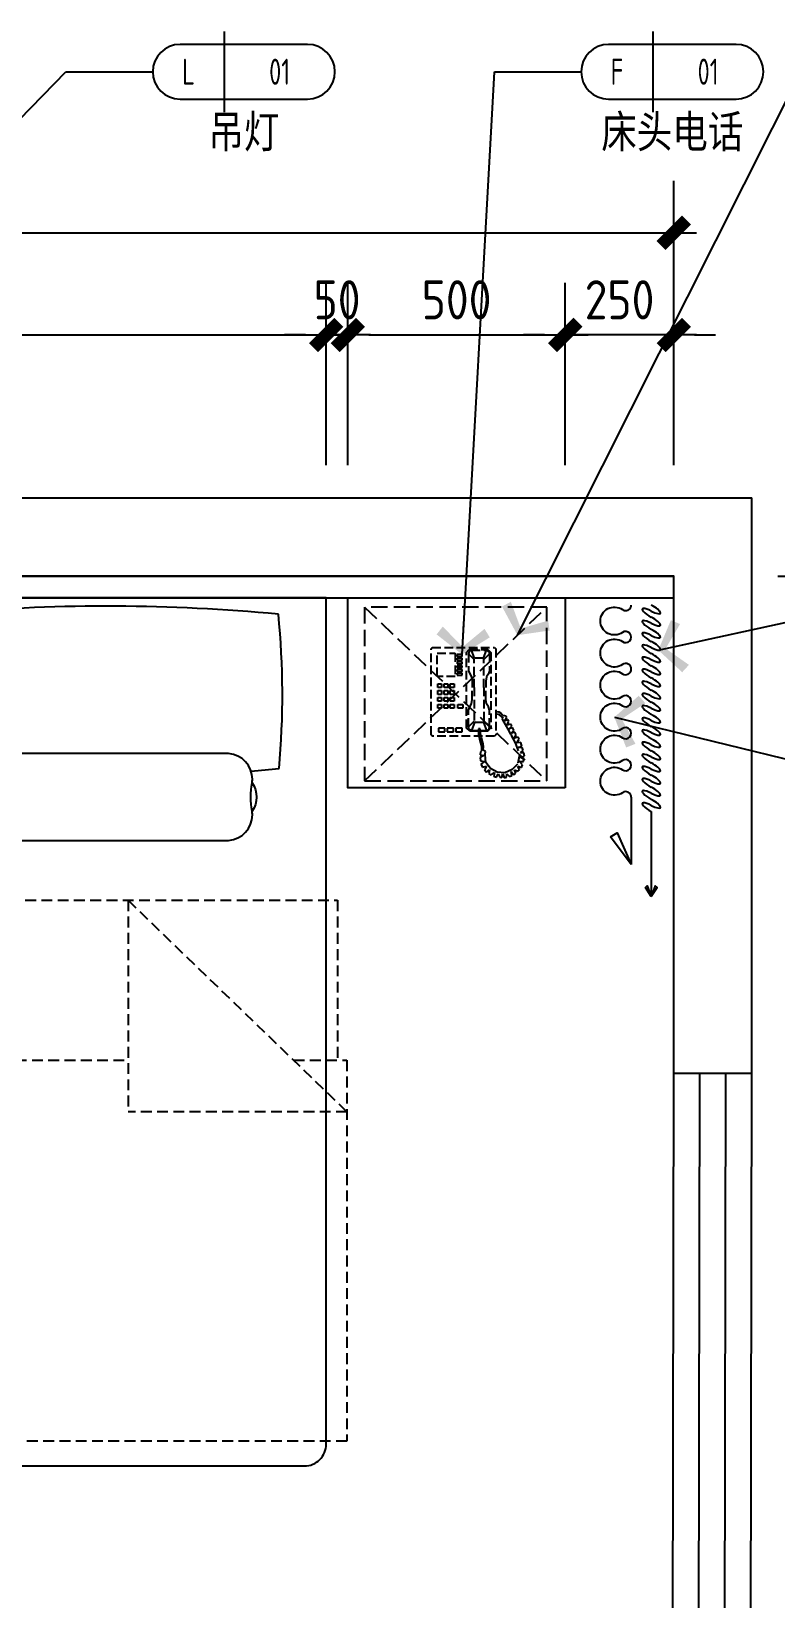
# Model space of a CAD drawing. Extents: x 220391 to 385981, y 332279 to 483868.
# Drawn here: x 251821 to 253536, y 455502 to 459113 of the extents above; entities that cross this region are included whole.
import ezdxf
from ezdxf.enums import TextEntityAlignment as Align

# ---------------------------------------------------------------- set-up
doc = ezdxf.new("R2010")
doc.units = 0
doc.header["$MEASUREMENT"] = 0
for name, pattern in [('ACAD_ISO03W100', [30, 12, -18]), ('DOM-虚线', [0.35, 0.25, -0.1]), ('HIDDEN', [0.375, 0.25, -0.125, 0, 0])]:
    doc.linetypes.add(name, pattern=pattern)
for name, color, linetype in [('0-索引文字', 50, 'Continuous'), ('2主物线', 197, 'Continuous'), ('F-活动家私(0.25)-DOM', 51, 'Continuous'), ('F-窗帘(0.12)-DOM', 120, 'Continuous'), ('墙体', 4, 'Continuous'), ('墙壁', 160, 'Continuous')]:
    doc.layers.add(name, color=color, linetype=linetype)
doc.styles.add('DOM-romans.shx', font='dim.shx')
doc.styles.add('st', font='', dxfattribs={"width": 0.7})
doc.styles.add('家具平面底图$0$st', font='')
doc.styles.get('st').set_extended_font_data('SimSun')
doc.styles.get('家具平面底图$0$st').set_extended_font_data('YouYuan')
doc.dimstyles.new('DOM_DIM_1 80', dxfattribs={"dimscale": 60, "dimtxt": 1.5, "dimasz": 0.8, "dimexe": 2, "dimexo": 1.5, "dimgap": 0.6, "dimtad": 1, "dimdec": 0, "dimrnd": 5, "dimzin": 12, "dimdsep": 46, "dimtxsty": 'DOM-romans.shx', "dimblk": 'DOM_Dimension_Tick', "dimcen": 0.125, "dimclrd": 44, "dimclre": 44, "dimclrt": 50, "dimadec": 0, "dimazin": 0, "dimtfac": 1, "dimtdec": 0, "dimtix": 1, "dimtmove": 2, "dimatfit": 3, "dimldrblk": 'DOM_Leader_Arrow', "dimfxl": 0, "dimtvp": 1, "dimtolj": 1, "dimtzin": 0, "dimarcsym": 0})

# ---------------------------------------------------------------- blocks, each defined once
blk = doc.blocks.new('eahrhrhh')
at = {"color": 1}
blk.add_wipeout([(-900, 0), (900, 0), (900, -696.9), (926.1, -696.9), (926.1, -1065.3), (947.8, -1065.3), (947.8, -1942.7), (900, -1942.7), (900, -1950), (898.6, -1961.8), (893.2, -1975.1), (885.4, -1985.4), (874.4, -1993.6), (861.8, -1998.6), (850, -2000), (837.3, -2000), (-850, -2000), (-866.5, -1997.2), (-878.4, -1991.2), (-885.4, -1985.4), (-893.5, -1974.6), (-897.6, -1965.4), (-899.5, -1956.8), (-900, -1950)], dxfattribs=at)
at = {"color": 8, "linetype": 'HIDDEN', "ltscale": 100}
for p in [(443.2, -696.9), (947.8, -1184)]:
    blk.add_line(p, (443.2, -1184), dxfattribs=at)
blk.add_lwpolyline([(-900, 0), (-900, -1950, 0.414214), (-850, -2000), (850, -2000, 0.414214), (900, -1950), (900, 0)], format="xyb", close=True)
at = {"color": 8}
for points in [[(-144.6, -559), (-665.9, -559, -0.392708), (-720.9, -499.8, -0.035252), (-720.3, -491.5, 0.092308), (-720.3, -426.5, -0.035252), (-720.9, -418.1, -0.392708), (-665.9, -359), (-144.6, -359, -0.392708), (-89.7, -418.1, -0.035252), (-90.3, -426.5, 0.092308), (-90.3, -491.5, -0.035252), (-89.7, -499.8, -0.392708), (-144.6, -559, 27.022466)], [(153.7, -559), (675, -559, 0.392708), (729.9, -499.8, 0.035252), (729.3, -491.5, -0.092308), (729.3, -426.5, 0.035252), (729.9, -418.1, 0.392708), (675, -359), (153.7, -359, 0.392708), (98.8, -418.1, 0.035252), (99.3, -426.5, -0.092308), (99.3, -491.5, 0.035252), (98.8, -499.8, 0.392708), (153.7, -559, -27.022466)], [(-720.3, -426.5, 0.307692), (-720.3, -491.5, -1.888889)], [(-90.3, -426.5, -0.307692), (-90.3, -491.5, 1.888889)], [(99.3, -426.5, 0.307692), (99.3, -491.5, -1.888889)], [(729.3, -426.5, -0.307692), (729.3, -491.5, 1.888889)]]:
    blk.add_lwpolyline(points, format="xyb", dxfattribs=at)
at = {"color": 8, "linetype": 'HIDDEN', "ltscale": 100}
for points in [[(-918.8, -1065.3), (-918.8, -696.9), (926.1, -696.9), (926.1, -1065.3)], [(443.2, -696.9), (947.8, -1184)], [(824.8, -1065.3), (947.8, -1065.3), (947.8, -1942.7), (-940.5, -1942.7), (-940.5, -1065.3), (443.2, -1065.3)]]:
    blk.add_lwpolyline(points, dxfattribs=at)
at = {"color": 8}
for centre, radius, start, end in [((-384.8, -4244.7), 4225.5, 85.1983, 95.3771), ((-1934.1, -229), 1912.9, 354.724, 5.851), ((1943.1, -229), 1912.9, 174.149, 185.276), ((393.9, -4244.7), 4225.5, 84.6229, 94.8017), ((1123, -224.7), 1912.9, 174.391, 185.0469), ((-1113.9, -224.7), 1912.9, 354.9531, 5.609), ((-368.5, 3293.2), 3709.4, 263.5905, 264.5939), ((377.5, 3293.2), 3709.4, 275.4061, 276.4095), ((-318.5, 3293.2), 3709.4, 273.5253, 274.4716), ((327.5, 3293.2), 3709.4, 265.5284, 266.4747)]:
    blk.add_arc(centre, radius, start, end, dxfattribs=at)
at = {"layer": 'F-活动家私(0.25)-DOM', "color": 8, "style": '家具平面底图$0$st', "width": 0.8}
blk.add_text('1800*2000', height=100, rotation=270, dxfattribs=at).set_placement((-782.2, -1507.5), align=Align.MIDDLE_CENTER)
blk = doc.blocks.new('A$C3f9b4c59')
at = {"layer": 'F-活动家私(0.25)-DOM'}
blk.add_blockref('eahrhrhh', (0, 0), dxfattribs=at)
blk = doc.blocks.new('GFAGA')
at = {"layer": 'F-活动家私(0.25)-DOM', "color": 1, "linetype": 'DOM-虚线', "ltscale": 150}
for p, q in [((-420, 0), (0, 400)), ((-420, 400), (0, 0))]:
    blk.add_line(p, q, dxfattribs=at)
blk.add_lwpolyline([(-420, 0), (0, 0), (0, 400), (-420, 400)], close=True, dxfattribs=at)
blk = doc.blocks.new('DOM_Dimension_Tick')
at = {"color": 0, "linetype": 'ByBlock'}
for p, q in [((-1.091, 0), (0, 0)), ((0, 0), (1.091, 0))]:
    blk.add_line(p, q, dxfattribs=at)
at = {"color": 0, "linetype": 'Continuous', "const_width": 0.608}
blk.add_lwpolyline([(-0.61, -0.61), (0.61, 0.61)], dxfattribs=at)
blk = doc.blocks.new('*D754')
at = {"color": 44, "lineweight": -2, "transparency": 16777216}
for p, q in [((250700.4, 458113.2), (250700.4, 458533.2)), ((252500.4, 458113.2), (252500.4, 458533.2)), ((250748.4, 458413.2), (252452.4, 458413.2))]:
    blk.add_line(p, q, dxfattribs=at)
at = {"layer": 'Defpoints', "color": 0, "transparency": 16777216}
for p in [(252500.4, 458413.2), (250700.4, 457618.9, 0), (252500.4, 457232.8, 0)]:
    blk.add_point(p, dxfattribs=at)
at = {"color": 44, "lineweight": -2, "transparency": 16777216, "xscale": 48, "yscale": 48, "zscale": 48, "rotation": 180}
blk.add_blockref('DOM_Dimension_Tick', (250700.4, 458413.2), dxfattribs=at)
at = {"color": 44, "lineweight": -2, "transparency": 16777216, "xscale": 48, "yscale": 48, "zscale": 48}
blk.add_blockref('DOM_Dimension_Tick', (252500.4, 458413.2), dxfattribs=at)
at = {"color": 50, "transparency": 16777216, "insert": (251600.4, 458494.2), "char_height": 90, "attachment_point": 5, "style": 'DOM-romans.shx'}
blk.add_mtext('\\A1;1800', dxfattribs=at)
blk = doc.blocks.new('DOM_Leader_Arrow')
at = {"color": 0, "linetype": 'ByBlock'}
blk.add_line((0, 0), (-1.5, 0), dxfattribs=at)
for points in [[(-1.288, 1.003), (-0.895, 1.278), (-0.36, 0), (0, 0)], [(-1.288, -1.003), (-0.895, -1.278), (-0.36, 0), (0, 0)]]:
    blk.add_solid(points, dxfattribs=at)
blk = doc.blocks.new('*D755')
at = {"color": 44, "lineweight": -2, "transparency": 16777216}
for p, q in [((252550.4, 458113.2), (252550.4, 458533.2)), ((253051.5, 458113.2), (253051.5, 458533.2)), ((252598.4, 458413.2), (253003.5, 458413.2))]:
    blk.add_line(p, q, dxfattribs=at)
at = {"layer": 'Defpoints', "color": 0, "transparency": 16777216}
for p in [(253051.5, 458413.2), (252550.4, 457369.7, 0), (253051.5, 457369.7, 0)]:
    blk.add_point(p, dxfattribs=at)
at = {"color": 44, "lineweight": -2, "transparency": 16777216, "xscale": 48, "yscale": 48, "zscale": 48, "rotation": 180}
blk.add_blockref('DOM_Dimension_Tick', (252550.4, 458413.2), dxfattribs=at)
at = {"color": 44, "lineweight": -2, "transparency": 16777216, "xscale": 48, "yscale": 48, "zscale": 48}
blk.add_blockref('DOM_Dimension_Tick', (253051.5, 458413.2), dxfattribs=at)
at = {"color": 50, "transparency": 16777216, "insert": (252800.9, 458494.2), "char_height": 90, "attachment_point": 5, "style": 'DOM-romans.shx'}
blk.add_mtext('\\A1;500', dxfattribs=at)
blk = doc.blocks.new('fsdggag')
at = {"layer": 'F-活动家私(0.25)-DOM', "color": 8, "linetype": 'DOM-虚线', "ltscale": 80}
for p, q in [((-71.8, 204), (-74.7, 201.1)), ((-74.7, 201.1), (-74.7, 2.9)), ((71.8, 204), (-71.8, 204)), ((-56, 199.7), (-63.2, 192.5)), ((-63.2, 192.5), (-63.2, 20.1)), ((-58.9, 195.4), (-60.3, 189.7)), ((-60.3, 189.7), (-60.3, 150.9)), ((-60.3, 189.7), (-47.4, 176.7)), ((-53.2, 198.3), (-58.9, 195.4)), ((-12.9, 199.7), (-56, 199.7)), ((-18.7, 198.3), (-53.2, 198.3)), ((-46, 179.6), (-53.2, 198.3)), ((-25.9, 179.6), (-18.7, 198.3)), ((-11.5, 189.7), (-24.4, 176.7)), ((-18.7, 198.3), (-12.9, 195.4)), ((-7.2, 192.5), (-12.9, 199.7)), ((-12.9, 195.4), (-11.5, 189.7)), ((-11.5, 189.7), (-11.5, 150.9)), ((-7.2, 18.7), (-7.2, 192.5)), ((2.9, 183.9), (2.9, 188.2)), ((2.9, 188.2), (14.4, 188.2)), ((14.4, 183.9), (2.9, 183.9)), ((14.4, 188.2), (14.4, 183.9)), ((18.7, 191.1), (18.7, 137.9)), ((60.3, 191.1), (18.7, 191.1)), ((60.3, 137.9), (60.3, 191.1)), ((74.7, 201.1), (71.8, 204)), ((74.7, 2.9), (74.7, 201.1)), ((-60.3, 150.9), (-57.5, 143.7)), ((-47.4, 176.7), (-46, 179.6)), ((-47.4, 112.1), (-47.4, 176.7)), ((-46, 179.6), (-25.9, 179.6)), ((-24.4, 176.7), (-25.9, 179.6)), ((-24.4, 112.1), (-24.4, 176.7)), ((-11.5, 150.9), (-14.4, 143.7)), ((2.9, 179.6), (14.4, 179.6)), ((2.9, 175.3), (2.9, 179.6)), ((14.4, 175.3), (2.9, 175.3)), ((2.9, 171), (14.4, 171)), ((2.9, 166.7), (2.9, 171)), ((14.4, 166.7), (2.9, 166.7)), ((2.9, 162.4), (14.4, 162.4)), ((2.9, 158), (2.9, 162.4)), ((14.4, 158), (2.9, 158)), ((2.9, 153.7), (14.4, 153.7)), ((2.9, 149.4), (2.9, 153.7)), ((14.4, 149.4), (2.9, 149.4)), ((2.9, 145.1), (14.4, 145.1)), ((2.9, 140.8), (2.9, 145.1)), ((14.4, 179.6), (14.4, 175.3)), ((14.4, 171), (14.4, 166.7)), ((14.4, 162.4), (14.4, 158)), ((14.4, 153.7), (14.4, 149.4)), ((14.4, 145.1), (14.4, 140.8)), ((-57.5, 143.7), (-53.2, 136.5)), ((-53.2, 136.5), (-51.7, 126.4)), ((-51.7, 126.4), (-51.7, 112.1)), ((-51.7, 84.8), (-51.7, 112.1)), ((-47.4, 112.1), (-47.4, 34.5)), ((-24.4, 112.1), (-24.4, 34.5)), ((-18.7, 136.5), (-20.1, 126.4)), ((-20.1, 126.4), (-20.1, 112.1)), ((-20.1, 84.8), (-20.1, 112.1)), ((-14.4, 143.7), (-18.7, 136.5)), ((14.4, 140.8), (2.9, 140.8)), ((18.7, 137.9), (60.3, 137.9)), ((21.6, 120.7), (21.6, 112.1)), ((30.2, 120.7), (21.6, 120.7)), ((21.6, 112.1), (30.2, 112.1)), ((30.2, 112.1), (30.2, 120.7)), ((44.5, 120.7), (35.9, 120.7)), ((35.9, 120.7), (35.9, 112.1)), ((35.9, 112.1), (44.5, 112.1)), ((44.5, 112.1), (44.5, 120.7)), ((58.9, 120.7), (50.3, 120.7)), ((50.3, 120.7), (50.3, 112.1)), ((50.3, 112.1), (58.9, 112.1)), ((58.9, 112.1), (58.9, 120.7)), ((-57.5, 67.5), (-53.2, 74.7)), ((-53.2, 74.7), (-51.7, 84.8)), ((-18.7, 74.7), (-20.1, 84.8)), ((-14.4, 67.5), (-18.7, 74.7)), ((12.9, 73.3), (1.4, 73.3)), ((1.4, 73.3), (1.4, 64.7)), ((12.9, 64.7), (12.9, 73.3)), ((30.2, 104.9), (21.6, 104.9)), ((21.6, 104.9), (21.6, 96.3)), ((21.6, 96.3), (30.2, 96.3)), ((21.6, 89.1), (21.6, 80.5)), ((30.2, 89.1), (21.6, 89.1)), ((21.6, 80.5), (30.2, 80.5)), ((30.2, 73.3), (21.6, 73.3)), ((21.6, 73.3), (21.6, 64.7)), ((30.2, 96.3), (30.2, 104.9)), ((30.2, 80.5), (30.2, 89.1)), ((30.2, 64.7), (30.2, 73.3)), ((44.5, 104.9), (35.9, 104.9)), ((35.9, 104.9), (35.9, 96.3)), ((35.9, 96.3), (44.5, 96.3)), ((44.5, 89.1), (35.9, 89.1)), ((35.9, 89.1), (35.9, 80.5)), ((35.9, 80.5), (44.5, 80.5)), ((44.5, 73.3), (35.9, 73.3)), ((35.9, 73.3), (35.9, 64.7)), ((44.5, 96.3), (44.5, 104.9)), ((44.5, 80.5), (44.5, 89.1)), ((44.5, 64.7), (44.5, 73.3)), ((58.9, 104.9), (50.3, 104.9)), ((50.3, 104.9), (50.3, 96.3)), ((50.3, 96.3), (58.9, 96.3)), ((58.9, 89.1), (50.3, 89.1)), ((50.3, 89.1), (50.3, 80.5)), ((50.3, 80.5), (58.9, 80.5)), ((58.9, 73.3), (50.3, 73.3)), ((50.3, 73.3), (50.3, 64.7)), ((58.9, 96.3), (58.9, 104.9)), ((58.9, 80.5), (58.9, 89.1)), ((58.9, 64.7), (58.9, 73.3)), ((-105, 33.7), (-102.7, 38)), ((-102.7, 38), (-95.2, 35.7)), ((-99.8, 43.3), (-98.7, 46.5)), ((-95.2, 35.7), (-99.8, 43.3)), ((-98.7, 46.5), (-95.5, 47.3)), ((-95.5, 47.3), (-90.2, 47.6)), ((-88.2, 40.9), (-93.4, 32.2)), ((-88.8, 43.8), (-91.7, 43.8)), ((-91.7, 43.8), (-88.2, 40.9)), ((-90.2, 47.6), (-86.1, 53.1)), ((-87, 45.6), (-88.8, 43.8)), ((-83.2, 48.2), (-87, 45.6)), ((-86.1, 53.1), (-82.7, 55.2)), ((-80, 50.5), (-83.2, 48.2)), ((-82.7, 55.2), (-74.7, 56)), ((-74.7, 51.7), (-80, 50.5)), ((-60.3, 60.3), (-57.5, 67.5)), ((-60.3, 21.6), (-60.3, 60.3)), ((-11.5, 60.3), (-14.4, 67.5)), ((-11.5, 21.6), (-11.5, 60.3)), ((1.4, 64.7), (12.9, 64.7)), ((21.6, 64.7), (30.2, 64.7)), ((35.9, 64.7), (44.5, 64.7)), ((50.3, 64.7), (58.9, 64.7)), ((-121.6, 3.4), (-118.4, 9.5)), ((-117.3, -4.5), (-121.6, 3.4)), ((-110, 1.7), (-119.3, -15.2)), ((-118.4, 9.5), (-110.6, 6.9)), ((-115.8, 13.6), (-112.9, 20)), ((-110.6, 6.9), (-115.8, 13.6)), ((-112.9, 20), (-105, 16.5)), ((-111.2, 23.2), (-108.8, 27.8)), ((-105, 16.5), (-111.2, 23.2)), ((-108.8, 4.6), (-110.9, 4)), ((-110.9, 4), (-110, 1.7)), ((-108.8, 27.8), (-100.4, 25.2)), ((-102.7, 16.5), (-108.8, 4.6)), ((-100.4, 25.2), (-105, 33.7)), ((-93.4, 32.2), (-102.7, 16.5)), ((-74.7, 2.9), (-71.8, 0)), ((-71.8, 0), (71.8, 0)), ((-63.2, 20.1), (-56, 11.5)), ((-60.3, 21.6), (-47.4, 34.5)), ((-58.9, 15.8), (-60.3, 21.6)), ((-53.2, 12.9), (-58.9, 15.8)), ((-56, 11.5), (-39.2, 11.5)), ((-46, 31.6), (-53.2, 12.9)), ((-39.1, 12.9), (-53.2, 12.9)), ((-47.4, 34.5), (-46, 31.6)), ((-46, 31.6), (-25.9, 31.6)), ((-41.7, -3.6), (-39.6, 5.7)), ((-39.6, 5.7), (-38.8, 17.2)), ((-38.8, 17.2), (-34.5, 17.2)), ((-34.7, 4.9), (-38.2, -9.7)), ((-34.5, 17.2), (-34.7, 4.9)), ((-18.7, 12.9), (-34.6, 12.9)), ((-34.6, 11.5), (-14.4, 11.5)), ((-24.4, 34.5), (-25.9, 31.6)), ((-25.9, 31.6), (-18.7, 12.9)), ((-11.5, 21.6), (-24.4, 34.5)), ((-18.7, 12.9), (-12.9, 15.8)), ((-14.4, 11.5), (-7.2, 18.7)), ((-12.9, 15.8), (-11.5, 21.6)), ((2.9, 18.7), (17.2, 18.7)), ((2.9, 10.1), (2.9, 18.7)), ((17.2, 10.1), (2.9, 10.1)), ((17.2, 18.7), (17.2, 10.1)), ((23, 10.1), (23, 18.7)), ((23, 18.7), (37.4, 18.7)), ((37.4, 10.1), (23, 10.1)), ((37.4, 18.7), (37.4, 10.1)), ((43.1, 10.1), (43.1, 18.7)), ((43.1, 18.7), (57.5, 18.7)), ((57.5, 10.1), (43.1, 10.1)), ((57.5, 18.7), (57.5, 10.1)), ((71.8, 0), (74.7, 2.9)), ((-137.6, -32.7), (-135.6, -26)), ((-131.5, -38.5), (-137.6, -32.7)), ((-135.6, -26), (-126.3, -26.3)), ((-134.7, -23.1), (-132.1, -14.4)), ((-126.3, -26.3), (-134.7, -23.1)), ((-132.1, -14.4), (-123.4, -15.2)), ((-119.3, -15.2), (-128.9, -42.6)), ((-128.6, -6.8), (-125.4, -2.1)), ((-123.4, -15.2), (-128.6, -6.8)), ((-125.4, -2.1), (-117.3, -4.5)), ((-51, -35.6), (-45.7, -31.8)), ((-49.8, -42.3), (-51, -35.6)), ((-46, -24.2), (-45.2, -17.3)), ((-45.7, -31.8), (-46, -24.2)), ((-45.2, -17.3), (-41.7, -3.6)), ((-41.4, -30.9), (-42.2, -32.7)), ((-42.2, -32.7), (-39, -35.9)), ((-38.2, -9.7), (-41.7, -23.4)), ((-41.7, -23.4), (-41.4, -30.9)), ((-39, -35.9), (-38.5, -42.9)), ((-140.8, -45.8), (-139.4, -38.5)), ((-131.8, -48.4), (-140.8, -45.8)), ((-139.4, -38.5), (-131.5, -38.5)), ((-139.4, -52.8), (-131.8, -48.4)), ((-138.2, -58.6), (-139.4, -52.8)), ((-129.2, -58.3), (-138.2, -58.6)), ((-136.2, -66.1), (-129.2, -58.3)), ((-133.8, -72), (-136.2, -66.1)), ((-125.4, -69.3), (-133.8, -72)), ((-129.5, -77.2), (-125.4, -69.3)), ((-128.9, -42.6), (-124.8, -64.4)), ((-124.8, -64.4), (-112, -76.9)), ((-62.3, -74.6), (-51.3, -60.6)), ((-44.3, -71.1), (-53, -69.3)), ((-53, -69.3), (-48.9, -77.5)), ((-51.3, -60.6), (-49.8, -42.3)), ((-39.3, -57.1), (-48.6, -58)), ((-48.6, -58), (-40.5, -64.4)), ((-38.5, -42.9), (-46.9, -44.3)), ((-46.9, -44.3), (-38.8, -49.3)), ((-40.5, -64.4), (-44.3, -71.1)), ((-38.8, -49.3), (-39.3, -57.1)), ((-125.7, -80.7), (-129.5, -77.2)), ((-117.6, -77.2), (-125.7, -80.7)), ((-121, -85.1), (-117.6, -77.2)), ((-116.4, -89.1), (-121, -85.1)), ((-110.3, -81.6), (-116.4, -89.1)), ((-112, -76.9), (-95.2, -84.2)), ((-111.2, -90.3), (-110.3, -81.6)), ((-106.5, -92.6), (-111.2, -90.3)), ((-99.8, -86.8), (-106.5, -92.6)), ((-99.5, -94.7), (-99.8, -86.8)), ((-94, -96.1), (-99.5, -94.7)), ((-95.2, -84.2), (-77.7, -82.7)), ((-90.8, -86.8), (-94, -96.1)), ((-88.8, -95.2), (-90.8, -86.8)), ((-83.8, -94.7), (-88.8, -95.2)), ((-80.3, -86.8), (-83.8, -94.7)), ((-76.6, -94.7), (-80.3, -86.8)), ((-77.7, -82.7), (-62.3, -74.6)), ((-70.4, -92.9), (-76.6, -94.7)), ((-64.3, -89.1), (-71.3, -83.3)), ((-71.3, -83.3), (-70.4, -92.9)), ((-58.8, -85.6), (-64.3, -89.1)), ((-53.3, -82.7), (-60, -77.8)), ((-60, -77.8), (-58.8, -85.6)), ((-48.9, -77.5), (-53.3, -82.7))]:
    blk.add_line(p, q, dxfattribs=at)
blk = doc.blocks.new('*D756')
at = {"color": 44, "lineweight": -2, "transparency": 16777216}
for p, q in [((253051.5, 458113.2), (253051.5, 458533.2)), ((253301.5, 458113.2), (253301.5, 458533.2)), ((253003.5, 458413.2), (252955.5, 458413.2)), ((253301.5, 458413.2), (253051.5, 458413.2)), ((253349.5, 458413.2), (253397.5, 458413.2))]:
    blk.add_line(p, q, dxfattribs=at)
at = {"layer": 'Defpoints', "color": 0, "transparency": 16777216}
for p in [(253051.5, 458413.2), (253051.5, 457664.2, 0), (253301.5, 457664.2, 0)]:
    blk.add_point(p, dxfattribs=at)
at = {"color": 44, "lineweight": -2, "transparency": 16777216, "xscale": 48, "yscale": 48, "zscale": 48}
blk.add_blockref('DOM_Dimension_Tick', (253051.5, 458413.2), dxfattribs=at)
at = {"color": 44, "lineweight": -2, "transparency": 16777216, "xscale": 48, "yscale": 48, "zscale": 48, "rotation": 180}
blk.add_blockref('DOM_Dimension_Tick', (253301.5, 458413.2), dxfattribs=at)
at = {"color": 50, "transparency": 16777216, "insert": (253176.5, 458494.2), "char_height": 90, "attachment_point": 5, "style": 'DOM-romans.shx'}
blk.add_mtext('\\A1;250', dxfattribs=at)
blk = doc.blocks.new('布帘及纱帘平面-DW')
at = {"layer": 'F-窗帘(0.12)-DOM', "color": 1, "linetype": 'Continuous'}
for p, q in [((-515.2, -32791.5), (-578.7, -32743.6)), ((-670, -32791.5), (-515.2, -32791.5)), ((-637.2, -32837.5), (-441.5, -32837.5))]:
    blk.add_line(p, q, dxfattribs=at)
at = {"layer": 'F-窗帘(0.12)-DOM', "color": 1, "linetype": 'Continuous', "flags": 128}
for points in [[(-965.3, -32791.5, -0.608416), (-975.9, -32771.1, 0.608416), (-1002.2, -32720.2, 0.608416), (-1028.5, -32771.1, -1.932003), (-1049.7, -32771.1, 0.608416), (-1076, -32720.3, 0.608416), (-1102.3, -32771.1, -0.608485), (-1112.9, -32791.6, -0.608485)], [(-670, -32791.5, -0.608416), (-680.6, -32771.1, 0.608416), (-707, -32720.2, 0.608416), (-733.3, -32771.1, -1.932003), (-754.4, -32771.1, 0.608416), (-780.8, -32720.2, 0.608416), (-807.1, -32771.1, -1.932003), (-828.2, -32771.1, 0.608416), (-854.6, -32720.2, 0.608416), (-880.9, -32771.1, -1.932003), (-902, -32771.1, 0.608416), (-928.4, -32720.2, 0.608416), (-954.7, -32771.1, -0.608416), (-965.3, -32791.5, 0.608416)]]:
    blk.add_lwpolyline(points, format="xyb", dxfattribs=at)
at = {"layer": 'F-窗帘(0.12)-DOM', "color": 1, "linetype": 'Continuous'}
for points in [[(-578.7, -32743.6), (-588, -32758.8), (-515.2, -32791.5)], [(-441.5, -32837.5), (-461.9, -32824.2), (-466.2, -32828.4), (-441.5, -32837.5)], [(-441.5, -32837.5), (-461.9, -32850.9), (-466.2, -32846.6), (-441.5, -32837.5)]]:
    blk.add_lwpolyline(points, dxfattribs=at)
at = {"layer": 'F-窗帘(0.12)-DOM', "color": 1, "linetype": 'Continuous', "extrusion": (0, 0, -1)}
for centre, start_param, end_param in [((-1091.9, -32837.6), -1.424879, 1.716714), ((-1063.9, -32837.6), -1.424879, 1.716714), ((-1036, -32837.6), -1.424879, 1.716714), ((-1008, -32837.6), -1.424879, 1.716714), ((-980, -32837.6), -1.424879, 1.716714), ((-952, -32837.6), -1.424879, 1.716714), ((-924, -32837.6), -1.424879, 1.716714), ((-896, -32837.6), -1.424879, 1.716714), ((-868.1, -32837.6), -1.424879, 1.716714), ((-840.1, -32837.6), -1.424879, 1.716714), ((-812.1, -32837.6), -1.424879, 1.716714), ((-784.1, -32837.6), -1.424879, 1.716714), ((-756.1, -32837.6), -1.424879, 1.716714), ((-728.1, -32837.6), -1.424879, 1.716714), ((-700.2, -32837.6), -1.424879, 1.716714), ((-672.2, -32837.6), -1.424879, 1.716714), ((-644.2, -32837.5), -1.424879, 1.716714), ((-1105.9, -32837.6), 1.716714, 4.858306), ((-1077.9, -32837.6), 1.716714, 4.858306), ((-1049.9, -32837.6), 1.716714, 4.858306), ((-1022, -32837.6), 1.716714, 4.858306), ((-994, -32837.6), 1.716714, 4.858306), ((-966, -32837.6), 1.716714, 4.858306), ((-938, -32837.6), 1.716714, 4.858306), ((-910, -32837.6), 1.716714, 4.858306), ((-882, -32837.6), 1.716714, 4.858306), ((-854.1, -32837.6), 1.716714, 4.858306), ((-826.1, -32837.6), 1.716714, 4.858306), ((-798.1, -32837.6), 1.716714, 4.858306), ((-770.1, -32837.6), 1.716714, 4.858306), ((-742.1, -32837.6), 1.716714, 4.858306), ((-714.1, -32837.6), 1.716714, 4.858306), ((-686.2, -32837.6), 1.716714, 4.858306), ((-658.2, -32837.6), 1.716714, 4.858306)]:
    blk.add_ellipse(centre, major_axis=(-12, 20.8), ratio=0.254545, start_param=start_param, end_param=end_param, dxfattribs=at)
blk = doc.blocks.new('*D761')
at = {"color": 44, "lineweight": -2, "transparency": 16777216}
for p, q in [((253541.5, 457857.7), (253961.5, 457857.7)), ((253841.5, 454405.5), (253841.5, 457809.7)), ((253541.5, 454357.5), (253961.5, 454357.5))]:
    blk.add_line(p, q, dxfattribs=at)
at = {"layer": 'Defpoints', "color": 0, "transparency": 16777216}
for p in [(253301.5, 457857.7, 0), (253841.5, 457857.7), (253299.3, 454357.5, 0)]:
    blk.add_point(p, dxfattribs=at)
at = {"color": 44, "lineweight": -2, "transparency": 16777216, "xscale": 48, "yscale": 48, "zscale": 48}
for p, rotation in [((253841.5, 457857.7), 90), ((253841.5, 454357.5), 270)]:
    blk.add_blockref('DOM_Dimension_Tick', p, dxfattribs=dict(at, rotation=rotation))
at = {"color": 50, "transparency": 16777216, "insert": (253760.5, 456107.6), "char_height": 90, "attachment_point": 5, "rotation": 90, "style": 'DOM-romans.shx'}
blk.add_mtext('\\A1;3500', dxfattribs=at)
blk = doc.blocks.new('*D764')
at = {"color": 44, "lineweight": -2, "transparency": 16777216}
for p, q in [((246901, 458348.6), (246901, 458768.6)), ((253301.5, 458348.6), (253301.5, 458768.6)), ((246949, 458648.6), (253253.5, 458648.6))]:
    blk.add_line(p, q, dxfattribs=at)
at = {"layer": 'Defpoints', "color": 0, "transparency": 16777216}
for p in [(253301.5, 458648.6), (246901, 458202.3), (253301.5, 458202.3)]:
    blk.add_point(p, dxfattribs=at)
at = {"color": 44, "lineweight": -2, "transparency": 16777216, "xscale": 48, "yscale": 48, "zscale": 48, "rotation": 180}
blk.add_blockref('DOM_Dimension_Tick', (246901, 458648.6), dxfattribs=at)
at = {"color": 44, "lineweight": -2, "transparency": 16777216, "xscale": 48, "yscale": 48, "zscale": 48}
blk.add_blockref('DOM_Dimension_Tick', (253301.5, 458648.6), dxfattribs=at)
at = {"color": 50, "transparency": 16777216, "insert": (250101.3, 458729.6), "char_height": 90, "attachment_point": 5, "style": 'DOM-romans.shx'}
blk.add_mtext('\\A1;6400', dxfattribs=at)
blk = doc.blocks.new('*D784')
at = {"color": 44, "lineweight": -2, "transparency": 16777216}
for p, q in [((252500.4, 458113.2), (252500.4, 458533.2)), ((252550.4, 458113.2), (252550.4, 458533.2)), ((252452.4, 458413.2), (252404.4, 458413.2)), ((252550.4, 458413.2), (252500.4, 458413.2)), ((252598.4, 458413.2), (252646.4, 458413.2))]:
    blk.add_line(p, q, dxfattribs=at)
at = {"layer": 'Defpoints', "color": 0, "transparency": 16777216}
for p in [(252500.4, 458413.2), (252500.4, 457635.2, 0), (252550.4, 457635.2, 0)]:
    blk.add_point(p, dxfattribs=at)
at = {"color": 44, "lineweight": -2, "transparency": 16777216, "xscale": 48, "yscale": 48, "zscale": 48}
blk.add_blockref('DOM_Dimension_Tick', (252500.4, 458413.2), dxfattribs=at)
at = {"color": 44, "lineweight": -2, "transparency": 16777216, "xscale": 48, "yscale": 48, "zscale": 48, "rotation": 180}
blk.add_blockref('DOM_Dimension_Tick', (252550.4, 458413.2), dxfattribs=at)
at = {"color": 50, "transparency": 16777216, "insert": (252525.4, 458494.2), "char_height": 90, "attachment_point": 5, "style": 'DOM-romans.shx'}
blk.add_mtext('\\A1;50', dxfattribs=at)
blk = doc.blocks.new('DOM-立面家具标注符号-002')
blk.add_line((0, 3.1), (0, -3.1))
at = {"color": 150}
blk.add_lwpolyline([(-3.4, 2.1, 1), (-3.4, -2.1), (6.4, -2.1, 1), (6.4, 2.1)], format="xyb", close=True, dxfattribs=at)
at = {"style": 'st', "width": 0.8, "flags": 4}
blk.add_attdef('ITEM6', text='', height=2.5, dxfattribs=at).set_placement((-6, 0), align=Align.MIDDLE_RIGHT)
blk.add_attdef('NUM3', text='', height=2.5, dxfattribs=at).set_placement((9, 0), align=Align.MIDDLE_LEFT)
at = {"style": 'DOM-romans.shx', "width": 0.8}
for tag, flags, p in [('NUM1', 12, (-2.75, 0)), ('NUM2', 4, (4.25, 0)), ('NUM4', 4, (1.5, -4.6)), ('NUM5', 4, (1.5, -7.6))]:
    blk.add_attdef(tag, text='', height=2, dxfattribs=dict(at, flags=flags)).set_placement(p, align=Align.MIDDLE)
at = {"style": 'st', "width": 0.8, "flags": 4}
blk.add_attdef('NUM7', text='', height=2.5, dxfattribs=at).set_placement((1.5, -10.85), align=Align.MIDDLE_CENTER)

msp = doc.modelspace()

# ---------------------------------------------------------------- linework, layer by layer
at = {"layer": '2主物线', "color": 3}
for p, q in [((253299.3, 455302.5, 0), (253301.5, 456712.7, 0)), ((253359.3, 455302.5, 0), (253361.5, 456712.7, 0)), ((253419.3, 455302.5, 0), (253421.5, 456712.7, 0)), ((253479.3, 455302.5, 0), (253481.5, 456712.7, 0))]:
    msp.add_line(p, q, dxfattribs=at)
at = {"layer": '墙体'}
for p, q in [((246721, 458037.7, 0), (253481.5, 458037.7, 0)), ((253481.5, 456712.7, 0), (253481.5, 458037.7, 0)), ((248477.1, 457857.7, 0), (253301.5, 457857.7, 0)), ((253301.5, 456712.7, 0), (253301.5, 457857.7, 0)), ((253301.5, 456712.7, 0), (253481.5, 456712.7, 0))]:
    msp.add_line(p, q, dxfattribs=at)
at = {"layer": '墙体', "elevation": 0}
msp.add_lwpolyline([(253301.5, 456712.7), (253481.5, 456712.7)], dxfattribs=at)

# ---------------------------------------------------------------- block references
at = {"layer": '0-索引文字'}
ref = msp.add_blockref('DOM-立面家具标注符号-002', (252265.6, 459019.7), dxfattribs=dict(at, xscale=30, yscale=30, zscale=30))
ref.add_attrib('NUM1', 'L', dxfattribs={"layer": '0', "height": 60, "style": 'DOM-romans.shx', "width": 0.8}).set_placement((252183.1, 459019.7), align=Align.MIDDLE)
ref.add_attrib('NUM2', '01', dxfattribs={"layer": '0', "height": 60, "style": 'DOM-romans.shx', "width": 0.8}).set_placement((252393.1, 459019.7), align=Align.MIDDLE)
ref.add_attrib('NUM7', '吊灯', dxfattribs={"layer": '0', "height": 75, "style": 'st', "width": 0.8}).set_placement((252310.6, 458881.7), align=Align.MIDDLE_CENTER)
ref = msp.add_blockref('DOM-立面家具标注符号-002', (253253.1, 459019.7, 0), dxfattribs=dict(at, xscale=30, yscale=30, zscale=30))
ref.add_attrib('NUM1', 'F', dxfattribs={"layer": '0', "height": 60, "style": 'DOM-romans.shx', "width": 0.8}).set_placement((253170.6, 459019.7, 0), align=Align.MIDDLE)
ref.add_attrib('NUM2', '01', dxfattribs={"layer": '0', "height": 60, "style": 'DOM-romans.shx', "width": 0.8}).set_placement((253380.6, 459019.7, 0), align=Align.MIDDLE)
ref.add_attrib('NUM7', '床头电话', dxfattribs={"layer": '0', "height": 75, "style": 'st', "width": 0.8}).set_placement((253298.1, 458881.7, 0), align=Align.MIDDLE_CENTER)
at = {"layer": 'F-活动家私(0.25)-DOM', "color": 8}
msp.add_blockref('GFAGA', (253008.9, 457386.1), dxfattribs=at)
at = {"layer": 'F-活动家私(0.25)-DOM', "xscale": -1}
msp.add_blockref('fsdggag', (252816.7, 457488.9), dxfattribs=at)
at = {"layer": 'F-窗帘(0.12)-DOM', "color": 8, "xscale": -1, "rotation": 90}
msp.add_blockref('布帘及纱帘平面-DW', (220412.1, 456678.2, 0), dxfattribs=at)
at = {"layer": '墙壁', "color": 4, "linetype": 'ACAD_ISO03W100'}
msp.add_blockref('A$C3f9b4c59', (251600.4, 457807.7, 0), dxfattribs=at)

# ---------------------------------------------------------------- dimensions: what is measured, and where the dimension line sits
at = {"color": 4}
for base, p1, p2, picture, middle in [((253301.4887, 458648.5923), (246901.0236, 458202.2507), (253301.4887, 458202.2507), '*D764', (250101.2561, 458729.5923)), ((253051.5, 458413.2), (253301.5, 457664.2, 0), (253051.5, 457664.2, 0), '*D756', (253176.5, 458494.2))]:
    dim = msp.add_linear_dim(base=base, p1=p1, p2=p2, dimstyle='DOM_DIM_1 80', dxfattribs=at)
    dim.commit()
    dim.dimension.update_dxf_attribs({"geometry": picture, "text_midpoint": middle})
dim = msp.add_linear_dim(base=(253841.5, 457857.7), p1=(253299.3, 454357.5, 0), p2=(253301.5, 457857.7, 0), angle=90, dimstyle='DOM_DIM_1 80', dxfattribs=at)
dim.commit()
dim.dimension.update_dxf_attribs({"geometry": '*D761', "text_midpoint": (253760.5, 456107.6)})

# ---------------------------------------------------------------- leaders
for points in [[(252813.8, 457677.1, 0), (252888.1, 459019.7, 0), (253088.1, 459019.7, 0)], [(252941.2, 457721.6), (253594.5, 459019.7), (253794.5, 459019.7)], [(253265.9, 457687.1, 0), (254173.5, 457884.9, 0), (254473.5, 457884.9, 0)], [(253164.6, 457532.7, 0), (254173.5, 457286.6, 0), (254473.5, 457286.6, 0)]]:
    msp.add_leader(points, dimstyle='DOM_DIM_1 80', override={"dimgap": 0.6, "dimtad": 0}, dxfattribs=at)

# ---------------------------------------------------------------- next in the draw order: linework, layer by layer
at = {"color": 2, "elevation": 0}
for points in [[(249451.5, 457807.7), (253301.5, 457807.7), (253301.5, 457857.7), (249451.5, 457857.7)], [(253051.5, 457369.7), (252550.4, 457369.7), (252550.4, 457807.7), (253051.5, 457807.7)]]:
    msp.add_lwpolyline(points, close=True, dxfattribs=at)

# ---------------------------------------------------------------- next in the draw order: dimensions: what is measured, and where the dimension line sits
at = {"color": 4}
for base, p1, p2, picture, middle in [((252500.4, 458413.2), (250700.4, 457618.9, 0), (252500.4, 457232.8, 0), '*D754', (251600.4, 458494.2)), ((252500.4, 458413.2), (252550.4, 457635.2, 0), (252500.4, 457635.2, 0), '*D784', (252525.4, 458494.2)), ((253051.5, 458413.2), (252550.4, 457369.7, 0), (253051.5, 457369.7, 0), '*D755', (252800.9, 458494.2))]:
    dim = msp.add_linear_dim(base=base, p1=p1, p2=p2, dimstyle='DOM_DIM_1 80', dxfattribs=at)
    dim.commit()
    dim.dimension.update_dxf_attribs({"geometry": picture, "text_midpoint": middle})

# ---------------------------------------------------------------- next in the draw order: leaders
msp.add_leader([(250511.2, 457592.7), (251900.6, 459019.7), (252100.6, 459019.7)], dimstyle='DOM_DIM_1 80', override={"dimgap": 0.6, "dimtad": 0}, dxfattribs=at)

doc.saveas('drawing.dxf')
